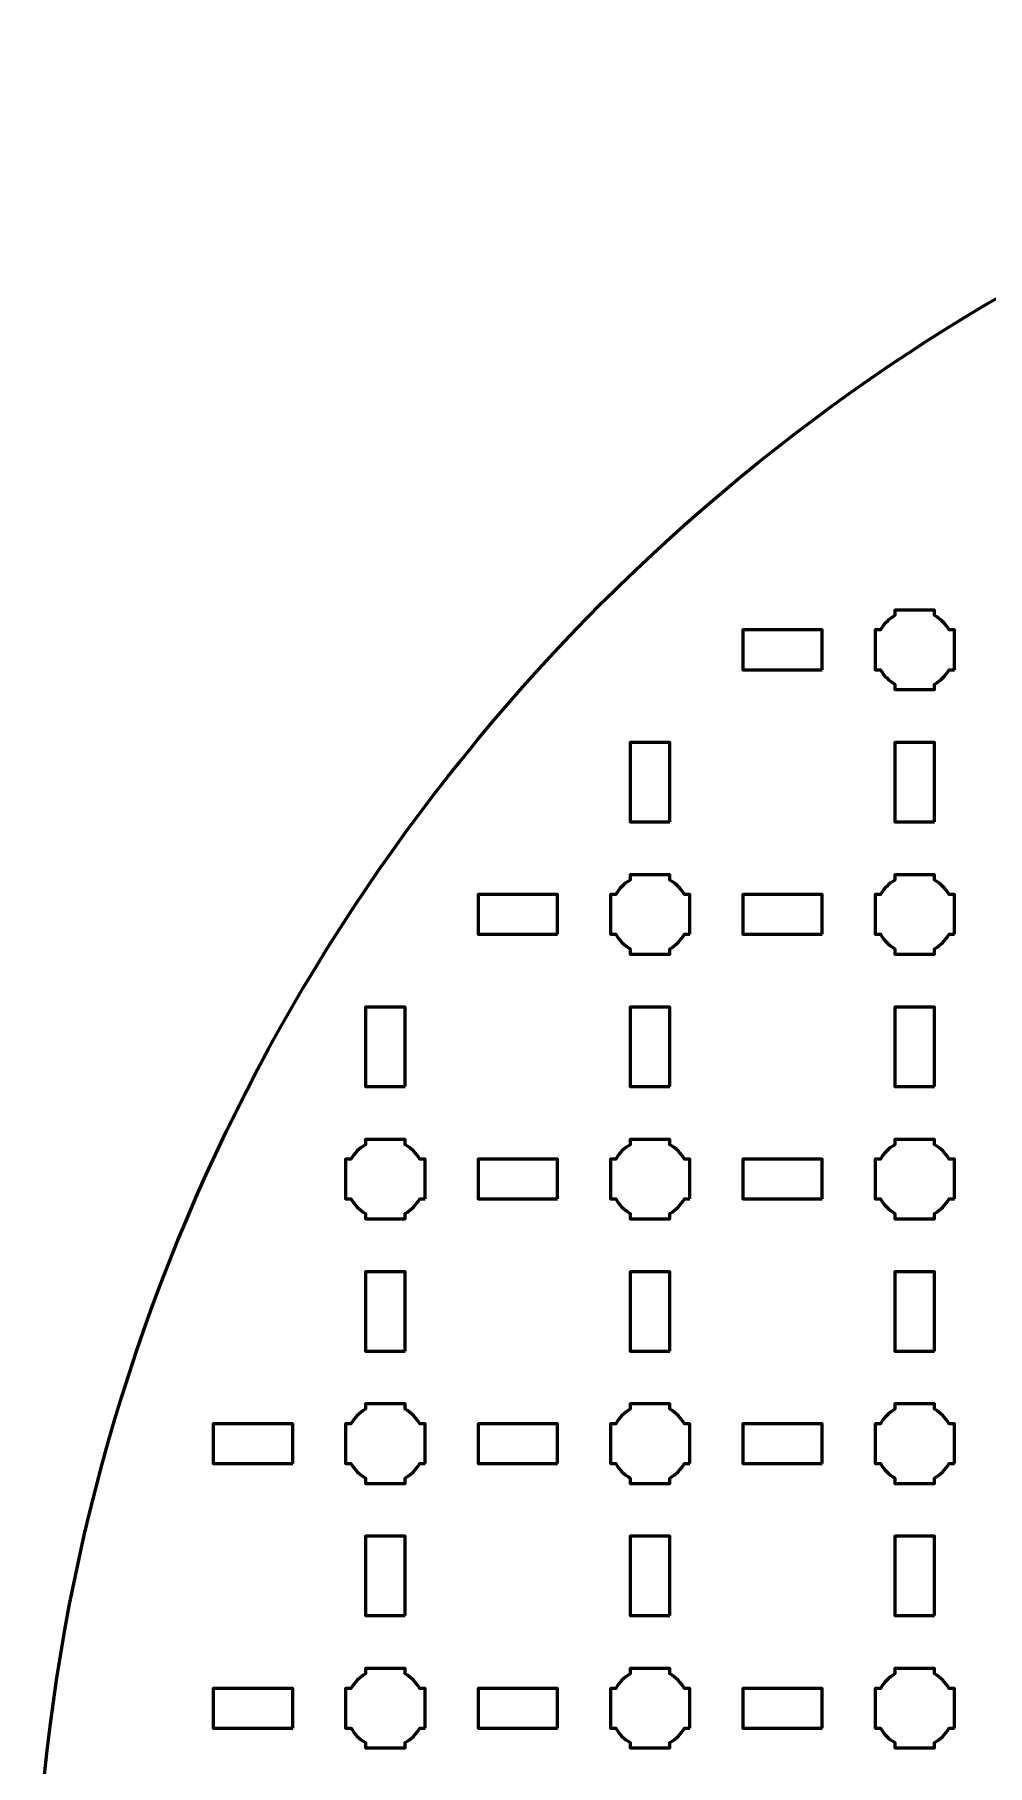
# Model space of a CAD drawing. Header units: centimetres. Extents: x -25.1 to 4.2, y -29.5 to -0.2.
# Drawn here: x -25.15 to -17.95, y -13.28 to -0.2 of the extents above; entities that cross this region are included whole.
import ezdxf

# ---------------------------------------------------------------- set-up
doc = ezdxf.new("R2010")
doc.units = ezdxf.units.CM
doc.header["$MEASUREMENT"] = 0
doc.layers.add('Layer 1', color=7, linetype='Continuous')

msp = doc.modelspace()

# ---------------------------------------------------------------- linework, layer by layer
at = {"layer": 'Layer 1', "color": 250, "lineweight": 53}
msp.add_ellipse((-10.5, -14.85), major_axis=(0, 14.65), ratio=1, dxfattribs=at)
at = {"layer": 'Layer 1', "lineweight": 53}
for points, knots in [([(-18.20002, -5), (-18.20002, -5), (-18.24017, -5), (-18.24017, -5), (-18.24017, -5), (-18.26652, -5.04553), (-18.30449, -5.0835), (-18.35002, -5.10985), (-18.35002, -5.10985), (-18.35002, -5.10985), (-18.35002, -5.15), (-18.35002, -5.15), (-18.35002, -5.15), (-18.35002, -5.15), (-18.50002, -5.15), (-18.50002, -5.15), (-18.50002, -5.15), (-18.50002, -5.15), (-18.65002, -5.15), (-18.65002, -5.15), (-18.65002, -5.15), (-18.65002, -5.15), (-18.65002, -5.10985), (-18.65002, -5.10985), (-18.65002, -5.10985), (-18.69555, -5.0835), (-18.73352, -5.04553), (-18.75987, -5), (-18.75987, -5), (-18.75987, -5), (-18.80002, -5), (-18.80002, -5), (-18.80002, -5), (-18.80002, -5), (-18.80002, -4.85), (-18.80002, -4.85), (-18.80002, -4.85), (-18.80002, -4.85), (-18.80002, -4.7), (-18.80002, -4.7), (-18.80002, -4.7), (-18.80002, -4.7), (-18.75987, -4.7), (-18.75987, -4.7), (-18.75987, -4.7), (-18.73352, -4.65447), (-18.69555, -4.6165), (-18.65002, -4.59015), (-18.65002, -4.59015), (-18.65002, -4.59015), (-18.65002, -4.55), (-18.65002, -4.55), (-18.65002, -4.55), (-18.65002, -4.55), (-18.50002, -4.55), (-18.50002, -4.55), (-18.50002, -4.55), (-18.50002, -4.55), (-18.35002, -4.55), (-18.35002, -4.55), (-18.35002, -4.55), (-18.35002, -4.55), (-18.35002, -4.59015), (-18.35002, -4.59015), (-18.35002, -4.59015), (-18.30449, -4.6165), (-18.26652, -4.65447), (-18.24017, -4.7), (-18.24017, -4.7), (-18.24017, -4.7), (-18.20002, -4.7), (-18.20002, -4.7), (-18.20002, -4.7), (-18.20002, -4.7), (-18.20002, -4.85), (-18.20002, -4.85), (-18.20002, -4.85), (-18.20002, -4.85), (-18.20002, -5), (-18.20002, -5)], [0, 0, 0, 0, 0.05, 0.05, 0.05, 0.05, 0.1, 0.1, 0.1, 0.1, 0.15, 0.15, 0.15, 0.15, 0.2, 0.2, 0.2, 0.2, 0.25, 0.25, 0.25, 0.25, 0.3, 0.3, 0.3, 0.3, 0.35, 0.35, 0.35, 0.35, 0.4, 0.4, 0.4, 0.4, 0.45, 0.45, 0.45, 0.45, 0.5, 0.5, 0.5, 0.5, 0.55, 0.55, 0.55, 0.55, 0.6, 0.6, 0.6, 0.6, 0.65, 0.65, 0.65, 0.65, 0.7, 0.7, 0.7, 0.7, 0.75, 0.75, 0.75, 0.75, 0.8, 0.8, 0.8, 0.8, 0.85, 0.85, 0.85, 0.85, 0.9, 0.9, 0.9, 0.9, 0.95, 0.95, 0.95, 0.95, 1, 1, 1, 1]), ([(-19.20002, -5), (-19.20002, -5), (-19.80002, -5), (-19.80002, -5), (-19.80002, -5), (-19.80002, -5), (-19.80002, -4.7), (-19.80002, -4.7), (-19.80002, -4.7), (-19.80002, -4.7), (-19.20002, -4.7), (-19.20002, -4.7), (-19.20002, -4.7), (-19.20002, -4.7), (-19.20002, -5), (-19.20002, -5)], [0, 0, 0, 0, 0.25, 0.25, 0.25, 0.25, 0.5, 0.5, 0.5, 0.5, 0.75, 0.75, 0.75, 0.75, 1, 1, 1, 1]), ([(-20.35002, -6.15), (-20.35002, -6.15), (-20.65002, -6.15), (-20.65002, -6.15), (-20.65002, -6.15), (-20.65002, -6.15), (-20.65002, -5.55), (-20.65002, -5.55), (-20.65002, -5.55), (-20.65002, -5.55), (-20.35002, -5.55), (-20.35002, -5.55), (-20.35002, -5.55), (-20.35002, -5.55), (-20.35002, -6.15), (-20.35002, -6.15)], [0, 0, 0, 0, 0.25, 0.25, 0.25, 0.25, 0.5, 0.5, 0.5, 0.5, 0.75, 0.75, 0.75, 0.75, 1, 1, 1, 1]), ([(-18.35002, -6.15), (-18.35002, -6.15), (-18.65002, -6.15), (-18.65002, -6.15), (-18.65002, -6.15), (-18.65002, -6.15), (-18.65002, -5.55), (-18.65002, -5.55), (-18.65002, -5.55), (-18.65002, -5.55), (-18.35002, -5.55), (-18.35002, -5.55), (-18.35002, -5.55), (-18.35002, -5.55), (-18.35002, -6.15), (-18.35002, -6.15)], [0, 0, 0, 0, 0.25, 0.25, 0.25, 0.25, 0.5, 0.5, 0.5, 0.5, 0.75, 0.75, 0.75, 0.75, 1, 1, 1, 1]), ([(-20.20002, -7), (-20.20002, -7), (-20.24017, -7), (-20.24017, -7), (-20.24017, -7), (-20.26652, -7.04553), (-20.30449, -7.0835), (-20.35002, -7.10985), (-20.35002, -7.10985), (-20.35002, -7.10985), (-20.35002, -7.15), (-20.35002, -7.15), (-20.35002, -7.15), (-20.35002, -7.15), (-20.50002, -7.15), (-20.50002, -7.15), (-20.50002, -7.15), (-20.50002, -7.15), (-20.65002, -7.15), (-20.65002, -7.15), (-20.65002, -7.15), (-20.65002, -7.15), (-20.65002, -7.10985), (-20.65002, -7.10985), (-20.65002, -7.10985), (-20.69555, -7.0835), (-20.73352, -7.04553), (-20.75987, -7), (-20.75987, -7), (-20.75987, -7), (-20.80002, -7), (-20.80002, -7), (-20.80002, -7), (-20.80002, -7), (-20.80002, -6.85), (-20.80002, -6.85), (-20.80002, -6.85), (-20.80002, -6.85), (-20.80002, -6.7), (-20.80002, -6.7), (-20.80002, -6.7), (-20.80002, -6.7), (-20.75987, -6.7), (-20.75987, -6.7), (-20.75987, -6.7), (-20.73352, -6.65447), (-20.69555, -6.6165), (-20.65002, -6.59015), (-20.65002, -6.59015), (-20.65002, -6.59015), (-20.65002, -6.55), (-20.65002, -6.55), (-20.65002, -6.55), (-20.65002, -6.55), (-20.50002, -6.55), (-20.50002, -6.55), (-20.50002, -6.55), (-20.50002, -6.55), (-20.35002, -6.55), (-20.35002, -6.55), (-20.35002, -6.55), (-20.35002, -6.55), (-20.35002, -6.59015), (-20.35002, -6.59015), (-20.35002, -6.59015), (-20.30449, -6.6165), (-20.26652, -6.65447), (-20.24017, -6.7), (-20.24017, -6.7), (-20.24017, -6.7), (-20.20002, -6.7), (-20.20002, -6.7), (-20.20002, -6.7), (-20.20002, -6.7), (-20.20002, -6.85), (-20.20002, -6.85), (-20.20002, -6.85), (-20.20002, -6.85), (-20.20002, -7), (-20.20002, -7)], [0, 0, 0, 0, 0.05, 0.05, 0.05, 0.05, 0.1, 0.1, 0.1, 0.1, 0.15, 0.15, 0.15, 0.15, 0.2, 0.2, 0.2, 0.2, 0.25, 0.25, 0.25, 0.25, 0.3, 0.3, 0.3, 0.3, 0.35, 0.35, 0.35, 0.35, 0.4, 0.4, 0.4, 0.4, 0.45, 0.45, 0.45, 0.45, 0.5, 0.5, 0.5, 0.5, 0.55, 0.55, 0.55, 0.55, 0.6, 0.6, 0.6, 0.6, 0.65, 0.65, 0.65, 0.65, 0.7, 0.7, 0.7, 0.7, 0.75, 0.75, 0.75, 0.75, 0.8, 0.8, 0.8, 0.8, 0.85, 0.85, 0.85, 0.85, 0.9, 0.9, 0.9, 0.9, 0.95, 0.95, 0.95, 0.95, 1, 1, 1, 1]), ([(-18.20002, -7), (-18.20002, -7), (-18.24017, -7), (-18.24017, -7), (-18.24017, -7), (-18.26652, -7.04553), (-18.30449, -7.0835), (-18.35002, -7.10985), (-18.35002, -7.10985), (-18.35002, -7.10985), (-18.35002, -7.15), (-18.35002, -7.15), (-18.35002, -7.15), (-18.35002, -7.15), (-18.50002, -7.15), (-18.50002, -7.15), (-18.50002, -7.15), (-18.50002, -7.15), (-18.65002, -7.15), (-18.65002, -7.15), (-18.65002, -7.15), (-18.65002, -7.15), (-18.65002, -7.10985), (-18.65002, -7.10985), (-18.65002, -7.10985), (-18.69555, -7.0835), (-18.73352, -7.04553), (-18.75987, -7), (-18.75987, -7), (-18.75987, -7), (-18.80002, -7), (-18.80002, -7), (-18.80002, -7), (-18.80002, -7), (-18.80002, -6.85), (-18.80002, -6.85), (-18.80002, -6.85), (-18.80002, -6.85), (-18.80002, -6.7), (-18.80002, -6.7), (-18.80002, -6.7), (-18.80002, -6.7), (-18.75987, -6.7), (-18.75987, -6.7), (-18.75987, -6.7), (-18.73352, -6.65447), (-18.69555, -6.6165), (-18.65002, -6.59015), (-18.65002, -6.59015), (-18.65002, -6.59015), (-18.65002, -6.55), (-18.65002, -6.55), (-18.65002, -6.55), (-18.65002, -6.55), (-18.50002, -6.55), (-18.50002, -6.55), (-18.50002, -6.55), (-18.50002, -6.55), (-18.35002, -6.55), (-18.35002, -6.55), (-18.35002, -6.55), (-18.35002, -6.55), (-18.35002, -6.59015), (-18.35002, -6.59015), (-18.35002, -6.59015), (-18.30449, -6.6165), (-18.26652, -6.65447), (-18.24017, -6.7), (-18.24017, -6.7), (-18.24017, -6.7), (-18.20002, -6.7), (-18.20002, -6.7), (-18.20002, -6.7), (-18.20002, -6.7), (-18.20002, -6.85), (-18.20002, -6.85), (-18.20002, -6.85), (-18.20002, -6.85), (-18.20002, -7), (-18.20002, -7)], [0, 0, 0, 0, 0.05, 0.05, 0.05, 0.05, 0.1, 0.1, 0.1, 0.1, 0.15, 0.15, 0.15, 0.15, 0.2, 0.2, 0.2, 0.2, 0.25, 0.25, 0.25, 0.25, 0.3, 0.3, 0.3, 0.3, 0.35, 0.35, 0.35, 0.35, 0.4, 0.4, 0.4, 0.4, 0.45, 0.45, 0.45, 0.45, 0.5, 0.5, 0.5, 0.5, 0.55, 0.55, 0.55, 0.55, 0.6, 0.6, 0.6, 0.6, 0.65, 0.65, 0.65, 0.65, 0.7, 0.7, 0.7, 0.7, 0.75, 0.75, 0.75, 0.75, 0.8, 0.8, 0.8, 0.8, 0.85, 0.85, 0.85, 0.85, 0.9, 0.9, 0.9, 0.9, 0.95, 0.95, 0.95, 0.95, 1, 1, 1, 1]), ([(-21.20002, -7), (-21.20002, -7), (-21.80002, -7), (-21.80002, -7), (-21.80002, -7), (-21.80002, -7), (-21.80002, -6.7), (-21.80002, -6.7), (-21.80002, -6.7), (-21.80002, -6.7), (-21.20002, -6.7), (-21.20002, -6.7), (-21.20002, -6.7), (-21.20002, -6.7), (-21.20002, -7), (-21.20002, -7)], [0, 0, 0, 0, 0.25, 0.25, 0.25, 0.25, 0.5, 0.5, 0.5, 0.5, 0.75, 0.75, 0.75, 0.75, 1, 1, 1, 1]), ([(-19.20002, -7), (-19.20002, -7), (-19.80002, -7), (-19.80002, -7), (-19.80002, -7), (-19.80002, -7), (-19.80002, -6.7), (-19.80002, -6.7), (-19.80002, -6.7), (-19.80002, -6.7), (-19.20002, -6.7), (-19.20002, -6.7), (-19.20002, -6.7), (-19.20002, -6.7), (-19.20002, -7), (-19.20002, -7)], [0, 0, 0, 0, 0.25, 0.25, 0.25, 0.25, 0.5, 0.5, 0.5, 0.5, 0.75, 0.75, 0.75, 0.75, 1, 1, 1, 1]), ([(-22.35002, -8.15), (-22.35002, -8.15), (-22.65002, -8.15), (-22.65002, -8.15), (-22.65002, -8.15), (-22.65002, -8.15), (-22.65002, -7.55), (-22.65002, -7.55), (-22.65002, -7.55), (-22.65002, -7.55), (-22.35002, -7.55), (-22.35002, -7.55), (-22.35002, -7.55), (-22.35002, -7.55), (-22.35002, -8.15), (-22.35002, -8.15)], [0, 0, 0, 0, 0.25, 0.25, 0.25, 0.25, 0.5, 0.5, 0.5, 0.5, 0.75, 0.75, 0.75, 0.75, 1, 1, 1, 1]), ([(-20.35002, -8.15), (-20.35002, -8.15), (-20.65002, -8.15), (-20.65002, -8.15), (-20.65002, -8.15), (-20.65002, -8.15), (-20.65002, -7.55), (-20.65002, -7.55), (-20.65002, -7.55), (-20.65002, -7.55), (-20.35002, -7.55), (-20.35002, -7.55), (-20.35002, -7.55), (-20.35002, -7.55), (-20.35002, -8.15), (-20.35002, -8.15)], [0, 0, 0, 0, 0.25, 0.25, 0.25, 0.25, 0.5, 0.5, 0.5, 0.5, 0.75, 0.75, 0.75, 0.75, 1, 1, 1, 1]), ([(-18.35002, -8.15), (-18.35002, -8.15), (-18.65002, -8.15), (-18.65002, -8.15), (-18.65002, -8.15), (-18.65002, -8.15), (-18.65002, -7.55), (-18.65002, -7.55), (-18.65002, -7.55), (-18.65002, -7.55), (-18.35002, -7.55), (-18.35002, -7.55), (-18.35002, -7.55), (-18.35002, -7.55), (-18.35002, -8.15), (-18.35002, -8.15)], [0, 0, 0, 0, 0.25, 0.25, 0.25, 0.25, 0.5, 0.5, 0.5, 0.5, 0.75, 0.75, 0.75, 0.75, 1, 1, 1, 1]), ([(-22.20002, -9), (-22.20002, -9), (-22.24017, -9), (-22.24017, -9), (-22.24017, -9), (-22.26652, -9.04553), (-22.30449, -9.0835), (-22.35002, -9.10985), (-22.35002, -9.10985), (-22.35002, -9.10985), (-22.35002, -9.15), (-22.35002, -9.15), (-22.35002, -9.15), (-22.35002, -9.15), (-22.50002, -9.15), (-22.50002, -9.15), (-22.50002, -9.15), (-22.50002, -9.15), (-22.65002, -9.15), (-22.65002, -9.15), (-22.65002, -9.15), (-22.65002, -9.15), (-22.65002, -9.10985), (-22.65002, -9.10985), (-22.65002, -9.10985), (-22.69555, -9.0835), (-22.73352, -9.04553), (-22.75987, -9), (-22.75987, -9), (-22.75987, -9), (-22.80002, -9), (-22.80002, -9), (-22.80002, -9), (-22.80002, -9), (-22.80002, -8.85), (-22.80002, -8.85), (-22.80002, -8.85), (-22.80002, -8.85), (-22.80002, -8.7), (-22.80002, -8.7), (-22.80002, -8.7), (-22.80002, -8.7), (-22.75987, -8.7), (-22.75987, -8.7), (-22.75987, -8.7), (-22.73352, -8.65447), (-22.69555, -8.6165), (-22.65002, -8.59015), (-22.65002, -8.59015), (-22.65002, -8.59015), (-22.65002, -8.55), (-22.65002, -8.55), (-22.65002, -8.55), (-22.65002, -8.55), (-22.50002, -8.55), (-22.50002, -8.55), (-22.50002, -8.55), (-22.50002, -8.55), (-22.35002, -8.55), (-22.35002, -8.55), (-22.35002, -8.55), (-22.35002, -8.55), (-22.35002, -8.59015), (-22.35002, -8.59015), (-22.35002, -8.59015), (-22.30449, -8.6165), (-22.26652, -8.65447), (-22.24017, -8.7), (-22.24017, -8.7), (-22.24017, -8.7), (-22.20002, -8.7), (-22.20002, -8.7), (-22.20002, -8.7), (-22.20002, -8.7), (-22.20002, -8.85), (-22.20002, -8.85), (-22.20002, -8.85), (-22.20002, -8.85), (-22.20002, -9), (-22.20002, -9)], [0, 0, 0, 0, 0.05, 0.05, 0.05, 0.05, 0.1, 0.1, 0.1, 0.1, 0.15, 0.15, 0.15, 0.15, 0.2, 0.2, 0.2, 0.2, 0.25, 0.25, 0.25, 0.25, 0.3, 0.3, 0.3, 0.3, 0.35, 0.35, 0.35, 0.35, 0.4, 0.4, 0.4, 0.4, 0.45, 0.45, 0.45, 0.45, 0.5, 0.5, 0.5, 0.5, 0.55, 0.55, 0.55, 0.55, 0.6, 0.6, 0.6, 0.6, 0.65, 0.65, 0.65, 0.65, 0.7, 0.7, 0.7, 0.7, 0.75, 0.75, 0.75, 0.75, 0.8, 0.8, 0.8, 0.8, 0.85, 0.85, 0.85, 0.85, 0.9, 0.9, 0.9, 0.9, 0.95, 0.95, 0.95, 0.95, 1, 1, 1, 1]), ([(-20.20002, -9), (-20.20002, -9), (-20.24017, -9), (-20.24017, -9), (-20.24017, -9), (-20.26652, -9.04553), (-20.30449, -9.0835), (-20.35002, -9.10985), (-20.35002, -9.10985), (-20.35002, -9.10985), (-20.35002, -9.15), (-20.35002, -9.15), (-20.35002, -9.15), (-20.35002, -9.15), (-20.50002, -9.15), (-20.50002, -9.15), (-20.50002, -9.15), (-20.50002, -9.15), (-20.65002, -9.15), (-20.65002, -9.15), (-20.65002, -9.15), (-20.65002, -9.15), (-20.65002, -9.10985), (-20.65002, -9.10985), (-20.65002, -9.10985), (-20.69555, -9.0835), (-20.73352, -9.04553), (-20.75987, -9), (-20.75987, -9), (-20.75987, -9), (-20.80002, -9), (-20.80002, -9), (-20.80002, -9), (-20.80002, -9), (-20.80002, -8.85), (-20.80002, -8.85), (-20.80002, -8.85), (-20.80002, -8.85), (-20.80002, -8.7), (-20.80002, -8.7), (-20.80002, -8.7), (-20.80002, -8.7), (-20.75987, -8.7), (-20.75987, -8.7), (-20.75987, -8.7), (-20.73352, -8.65447), (-20.69555, -8.6165), (-20.65002, -8.59015), (-20.65002, -8.59015), (-20.65002, -8.59015), (-20.65002, -8.55), (-20.65002, -8.55), (-20.65002, -8.55), (-20.65002, -8.55), (-20.50002, -8.55), (-20.50002, -8.55), (-20.50002, -8.55), (-20.50002, -8.55), (-20.35002, -8.55), (-20.35002, -8.55), (-20.35002, -8.55), (-20.35002, -8.55), (-20.35002, -8.59015), (-20.35002, -8.59015), (-20.35002, -8.59015), (-20.30449, -8.6165), (-20.26652, -8.65447), (-20.24017, -8.7), (-20.24017, -8.7), (-20.24017, -8.7), (-20.20002, -8.7), (-20.20002, -8.7), (-20.20002, -8.7), (-20.20002, -8.7), (-20.20002, -8.85), (-20.20002, -8.85), (-20.20002, -8.85), (-20.20002, -8.85), (-20.20002, -9), (-20.20002, -9)], [0, 0, 0, 0, 0.05, 0.05, 0.05, 0.05, 0.1, 0.1, 0.1, 0.1, 0.15, 0.15, 0.15, 0.15, 0.2, 0.2, 0.2, 0.2, 0.25, 0.25, 0.25, 0.25, 0.3, 0.3, 0.3, 0.3, 0.35, 0.35, 0.35, 0.35, 0.4, 0.4, 0.4, 0.4, 0.45, 0.45, 0.45, 0.45, 0.5, 0.5, 0.5, 0.5, 0.55, 0.55, 0.55, 0.55, 0.6, 0.6, 0.6, 0.6, 0.65, 0.65, 0.65, 0.65, 0.7, 0.7, 0.7, 0.7, 0.75, 0.75, 0.75, 0.75, 0.8, 0.8, 0.8, 0.8, 0.85, 0.85, 0.85, 0.85, 0.9, 0.9, 0.9, 0.9, 0.95, 0.95, 0.95, 0.95, 1, 1, 1, 1]), ([(-18.20002, -9), (-18.20002, -9), (-18.24017, -9), (-18.24017, -9), (-18.24017, -9), (-18.26652, -9.04553), (-18.30449, -9.0835), (-18.35002, -9.10985), (-18.35002, -9.10985), (-18.35002, -9.10985), (-18.35002, -9.15), (-18.35002, -9.15), (-18.35002, -9.15), (-18.35002, -9.15), (-18.50002, -9.15), (-18.50002, -9.15), (-18.50002, -9.15), (-18.50002, -9.15), (-18.65002, -9.15), (-18.65002, -9.15), (-18.65002, -9.15), (-18.65002, -9.15), (-18.65002, -9.10985), (-18.65002, -9.10985), (-18.65002, -9.10985), (-18.69555, -9.0835), (-18.73352, -9.04553), (-18.75987, -9), (-18.75987, -9), (-18.75987, -9), (-18.80002, -9), (-18.80002, -9), (-18.80002, -9), (-18.80002, -9), (-18.80002, -8.85), (-18.80002, -8.85), (-18.80002, -8.85), (-18.80002, -8.85), (-18.80002, -8.7), (-18.80002, -8.7), (-18.80002, -8.7), (-18.80002, -8.7), (-18.75987, -8.7), (-18.75987, -8.7), (-18.75987, -8.7), (-18.73352, -8.65447), (-18.69555, -8.6165), (-18.65002, -8.59015), (-18.65002, -8.59015), (-18.65002, -8.59015), (-18.65002, -8.55), (-18.65002, -8.55), (-18.65002, -8.55), (-18.65002, -8.55), (-18.50002, -8.55), (-18.50002, -8.55), (-18.50002, -8.55), (-18.50002, -8.55), (-18.35002, -8.55), (-18.35002, -8.55), (-18.35002, -8.55), (-18.35002, -8.55), (-18.35002, -8.59015), (-18.35002, -8.59015), (-18.35002, -8.59015), (-18.30449, -8.6165), (-18.26652, -8.65447), (-18.24017, -8.7), (-18.24017, -8.7), (-18.24017, -8.7), (-18.20002, -8.7), (-18.20002, -8.7), (-18.20002, -8.7), (-18.20002, -8.7), (-18.20002, -8.85), (-18.20002, -8.85), (-18.20002, -8.85), (-18.20002, -8.85), (-18.20002, -9), (-18.20002, -9)], [0, 0, 0, 0, 0.05, 0.05, 0.05, 0.05, 0.1, 0.1, 0.1, 0.1, 0.15, 0.15, 0.15, 0.15, 0.2, 0.2, 0.2, 0.2, 0.25, 0.25, 0.25, 0.25, 0.3, 0.3, 0.3, 0.3, 0.35, 0.35, 0.35, 0.35, 0.4, 0.4, 0.4, 0.4, 0.45, 0.45, 0.45, 0.45, 0.5, 0.5, 0.5, 0.5, 0.55, 0.55, 0.55, 0.55, 0.6, 0.6, 0.6, 0.6, 0.65, 0.65, 0.65, 0.65, 0.7, 0.7, 0.7, 0.7, 0.75, 0.75, 0.75, 0.75, 0.8, 0.8, 0.8, 0.8, 0.85, 0.85, 0.85, 0.85, 0.9, 0.9, 0.9, 0.9, 0.95, 0.95, 0.95, 0.95, 1, 1, 1, 1]), ([(-21.20002, -9), (-21.20002, -9), (-21.80002, -9), (-21.80002, -9), (-21.80002, -9), (-21.80002, -9), (-21.80002, -8.7), (-21.80002, -8.7), (-21.80002, -8.7), (-21.80002, -8.7), (-21.20002, -8.7), (-21.20002, -8.7), (-21.20002, -8.7), (-21.20002, -8.7), (-21.20002, -9), (-21.20002, -9)], [0, 0, 0, 0, 0.25, 0.25, 0.25, 0.25, 0.5, 0.5, 0.5, 0.5, 0.75, 0.75, 0.75, 0.75, 1, 1, 1, 1]), ([(-19.20002, -9), (-19.20002, -9), (-19.80002, -9), (-19.80002, -9), (-19.80002, -9), (-19.80002, -9), (-19.80002, -8.7), (-19.80002, -8.7), (-19.80002, -8.7), (-19.80002, -8.7), (-19.20002, -8.7), (-19.20002, -8.7), (-19.20002, -8.7), (-19.20002, -8.7), (-19.20002, -9), (-19.20002, -9)], [0, 0, 0, 0, 0.25, 0.25, 0.25, 0.25, 0.5, 0.5, 0.5, 0.5, 0.75, 0.75, 0.75, 0.75, 1, 1, 1, 1]), ([(-22.35002, -10.15), (-22.35002, -10.15), (-22.65002, -10.15), (-22.65002, -10.15), (-22.65002, -10.15), (-22.65002, -10.15), (-22.65002, -9.55), (-22.65002, -9.55), (-22.65002, -9.55), (-22.65002, -9.55), (-22.35002, -9.55), (-22.35002, -9.55), (-22.35002, -9.55), (-22.35002, -9.55), (-22.35002, -10.15), (-22.35002, -10.15)], [0, 0, 0, 0, 0.25, 0.25, 0.25, 0.25, 0.5, 0.5, 0.5, 0.5, 0.75, 0.75, 0.75, 0.75, 1, 1, 1, 1]), ([(-20.35002, -10.15), (-20.35002, -10.15), (-20.65002, -10.15), (-20.65002, -10.15), (-20.65002, -10.15), (-20.65002, -10.15), (-20.65002, -9.55), (-20.65002, -9.55), (-20.65002, -9.55), (-20.65002, -9.55), (-20.35002, -9.55), (-20.35002, -9.55), (-20.35002, -9.55), (-20.35002, -9.55), (-20.35002, -10.15), (-20.35002, -10.15)], [0, 0, 0, 0, 0.25, 0.25, 0.25, 0.25, 0.5, 0.5, 0.5, 0.5, 0.75, 0.75, 0.75, 0.75, 1, 1, 1, 1]), ([(-18.35002, -10.15), (-18.35002, -10.15), (-18.65002, -10.15), (-18.65002, -10.15), (-18.65002, -10.15), (-18.65002, -10.15), (-18.65002, -9.55), (-18.65002, -9.55), (-18.65002, -9.55), (-18.65002, -9.55), (-18.35002, -9.55), (-18.35002, -9.55), (-18.35002, -9.55), (-18.35002, -9.55), (-18.35002, -10.15), (-18.35002, -10.15)], [0, 0, 0, 0, 0.25, 0.25, 0.25, 0.25, 0.5, 0.5, 0.5, 0.5, 0.75, 0.75, 0.75, 0.75, 1, 1, 1, 1]), ([(-22.20002, -11), (-22.20002, -11), (-22.24017, -11), (-22.24017, -11), (-22.24017, -11), (-22.26652, -11.04553), (-22.30449, -11.0835), (-22.35002, -11.10985), (-22.35002, -11.10985), (-22.35002, -11.10985), (-22.35002, -11.15), (-22.35002, -11.15), (-22.35002, -11.15), (-22.35002, -11.15), (-22.50002, -11.15), (-22.50002, -11.15), (-22.50002, -11.15), (-22.50002, -11.15), (-22.65002, -11.15), (-22.65002, -11.15), (-22.65002, -11.15), (-22.65002, -11.15), (-22.65002, -11.10985), (-22.65002, -11.10985), (-22.65002, -11.10985), (-22.69555, -11.0835), (-22.73352, -11.04553), (-22.75987, -11), (-22.75987, -11), (-22.75987, -11), (-22.80002, -11), (-22.80002, -11), (-22.80002, -11), (-22.80002, -11), (-22.80002, -10.85), (-22.80002, -10.85), (-22.80002, -10.85), (-22.80002, -10.85), (-22.80002, -10.7), (-22.80002, -10.7), (-22.80002, -10.7), (-22.80002, -10.7), (-22.75987, -10.7), (-22.75987, -10.7), (-22.75987, -10.7), (-22.73352, -10.65447), (-22.69555, -10.6165), (-22.65002, -10.59015), (-22.65002, -10.59015), (-22.65002, -10.59015), (-22.65002, -10.55), (-22.65002, -10.55), (-22.65002, -10.55), (-22.65002, -10.55), (-22.50002, -10.55), (-22.50002, -10.55), (-22.50002, -10.55), (-22.50002, -10.55), (-22.35002, -10.55), (-22.35002, -10.55), (-22.35002, -10.55), (-22.35002, -10.55), (-22.35002, -10.59015), (-22.35002, -10.59015), (-22.35002, -10.59015), (-22.30449, -10.6165), (-22.26652, -10.65447), (-22.24017, -10.7), (-22.24017, -10.7), (-22.24017, -10.7), (-22.20002, -10.7), (-22.20002, -10.7), (-22.20002, -10.7), (-22.20002, -10.7), (-22.20002, -10.85), (-22.20002, -10.85), (-22.20002, -10.85), (-22.20002, -10.85), (-22.20002, -11), (-22.20002, -11)], [0, 0, 0, 0, 0.05, 0.05, 0.05, 0.05, 0.1, 0.1, 0.1, 0.1, 0.15, 0.15, 0.15, 0.15, 0.2, 0.2, 0.2, 0.2, 0.25, 0.25, 0.25, 0.25, 0.3, 0.3, 0.3, 0.3, 0.35, 0.35, 0.35, 0.35, 0.4, 0.4, 0.4, 0.4, 0.45, 0.45, 0.45, 0.45, 0.5, 0.5, 0.5, 0.5, 0.55, 0.55, 0.55, 0.55, 0.6, 0.6, 0.6, 0.6, 0.65, 0.65, 0.65, 0.65, 0.7, 0.7, 0.7, 0.7, 0.75, 0.75, 0.75, 0.75, 0.8, 0.8, 0.8, 0.8, 0.85, 0.85, 0.85, 0.85, 0.9, 0.9, 0.9, 0.9, 0.95, 0.95, 0.95, 0.95, 1, 1, 1, 1]), ([(-20.20002, -11), (-20.20002, -11), (-20.24017, -11), (-20.24017, -11), (-20.24017, -11), (-20.26652, -11.04553), (-20.30449, -11.0835), (-20.35002, -11.10985), (-20.35002, -11.10985), (-20.35002, -11.10985), (-20.35002, -11.15), (-20.35002, -11.15), (-20.35002, -11.15), (-20.35002, -11.15), (-20.50002, -11.15), (-20.50002, -11.15), (-20.50002, -11.15), (-20.50002, -11.15), (-20.65002, -11.15), (-20.65002, -11.15), (-20.65002, -11.15), (-20.65002, -11.15), (-20.65002, -11.10985), (-20.65002, -11.10985), (-20.65002, -11.10985), (-20.69555, -11.0835), (-20.73352, -11.04553), (-20.75987, -11), (-20.75987, -11), (-20.75987, -11), (-20.80002, -11), (-20.80002, -11), (-20.80002, -11), (-20.80002, -11), (-20.80002, -10.85), (-20.80002, -10.85), (-20.80002, -10.85), (-20.80002, -10.85), (-20.80002, -10.7), (-20.80002, -10.7), (-20.80002, -10.7), (-20.80002, -10.7), (-20.75987, -10.7), (-20.75987, -10.7), (-20.75987, -10.7), (-20.73352, -10.65447), (-20.69555, -10.6165), (-20.65002, -10.59015), (-20.65002, -10.59015), (-20.65002, -10.59015), (-20.65002, -10.55), (-20.65002, -10.55), (-20.65002, -10.55), (-20.65002, -10.55), (-20.50002, -10.55), (-20.50002, -10.55), (-20.50002, -10.55), (-20.50002, -10.55), (-20.35002, -10.55), (-20.35002, -10.55), (-20.35002, -10.55), (-20.35002, -10.55), (-20.35002, -10.59015), (-20.35002, -10.59015), (-20.35002, -10.59015), (-20.30449, -10.6165), (-20.26652, -10.65447), (-20.24017, -10.7), (-20.24017, -10.7), (-20.24017, -10.7), (-20.20002, -10.7), (-20.20002, -10.7), (-20.20002, -10.7), (-20.20002, -10.7), (-20.20002, -10.85), (-20.20002, -10.85), (-20.20002, -10.85), (-20.20002, -10.85), (-20.20002, -11), (-20.20002, -11)], [0, 0, 0, 0, 0.05, 0.05, 0.05, 0.05, 0.1, 0.1, 0.1, 0.1, 0.15, 0.15, 0.15, 0.15, 0.2, 0.2, 0.2, 0.2, 0.25, 0.25, 0.25, 0.25, 0.3, 0.3, 0.3, 0.3, 0.35, 0.35, 0.35, 0.35, 0.4, 0.4, 0.4, 0.4, 0.45, 0.45, 0.45, 0.45, 0.5, 0.5, 0.5, 0.5, 0.55, 0.55, 0.55, 0.55, 0.6, 0.6, 0.6, 0.6, 0.65, 0.65, 0.65, 0.65, 0.7, 0.7, 0.7, 0.7, 0.75, 0.75, 0.75, 0.75, 0.8, 0.8, 0.8, 0.8, 0.85, 0.85, 0.85, 0.85, 0.9, 0.9, 0.9, 0.9, 0.95, 0.95, 0.95, 0.95, 1, 1, 1, 1]), ([(-18.20002, -11), (-18.20002, -11), (-18.24017, -11), (-18.24017, -11), (-18.24017, -11), (-18.26652, -11.04553), (-18.30449, -11.0835), (-18.35002, -11.10985), (-18.35002, -11.10985), (-18.35002, -11.10985), (-18.35002, -11.15), (-18.35002, -11.15), (-18.35002, -11.15), (-18.35002, -11.15), (-18.50002, -11.15), (-18.50002, -11.15), (-18.50002, -11.15), (-18.50002, -11.15), (-18.65002, -11.15), (-18.65002, -11.15), (-18.65002, -11.15), (-18.65002, -11.15), (-18.65002, -11.10985), (-18.65002, -11.10985), (-18.65002, -11.10985), (-18.69555, -11.0835), (-18.73352, -11.04553), (-18.75987, -11), (-18.75987, -11), (-18.75987, -11), (-18.80002, -11), (-18.80002, -11), (-18.80002, -11), (-18.80002, -11), (-18.80002, -10.85), (-18.80002, -10.85), (-18.80002, -10.85), (-18.80002, -10.85), (-18.80002, -10.7), (-18.80002, -10.7), (-18.80002, -10.7), (-18.80002, -10.7), (-18.75987, -10.7), (-18.75987, -10.7), (-18.75987, -10.7), (-18.73352, -10.65447), (-18.69555, -10.6165), (-18.65002, -10.59015), (-18.65002, -10.59015), (-18.65002, -10.59015), (-18.65002, -10.55), (-18.65002, -10.55), (-18.65002, -10.55), (-18.65002, -10.55), (-18.50002, -10.55), (-18.50002, -10.55), (-18.50002, -10.55), (-18.50002, -10.55), (-18.35002, -10.55), (-18.35002, -10.55), (-18.35002, -10.55), (-18.35002, -10.55), (-18.35002, -10.59015), (-18.35002, -10.59015), (-18.35002, -10.59015), (-18.30449, -10.6165), (-18.26652, -10.65447), (-18.24017, -10.7), (-18.24017, -10.7), (-18.24017, -10.7), (-18.20002, -10.7), (-18.20002, -10.7), (-18.20002, -10.7), (-18.20002, -10.7), (-18.20002, -10.85), (-18.20002, -10.85), (-18.20002, -10.85), (-18.20002, -10.85), (-18.20002, -11), (-18.20002, -11)], [0, 0, 0, 0, 0.05, 0.05, 0.05, 0.05, 0.1, 0.1, 0.1, 0.1, 0.15, 0.15, 0.15, 0.15, 0.2, 0.2, 0.2, 0.2, 0.25, 0.25, 0.25, 0.25, 0.3, 0.3, 0.3, 0.3, 0.35, 0.35, 0.35, 0.35, 0.4, 0.4, 0.4, 0.4, 0.45, 0.45, 0.45, 0.45, 0.5, 0.5, 0.5, 0.5, 0.55, 0.55, 0.55, 0.55, 0.6, 0.6, 0.6, 0.6, 0.65, 0.65, 0.65, 0.65, 0.7, 0.7, 0.7, 0.7, 0.75, 0.75, 0.75, 0.75, 0.8, 0.8, 0.8, 0.8, 0.85, 0.85, 0.85, 0.85, 0.9, 0.9, 0.9, 0.9, 0.95, 0.95, 0.95, 0.95, 1, 1, 1, 1]), ([(-23.20002, -11), (-23.20002, -11), (-23.80002, -11), (-23.80002, -11), (-23.80002, -11), (-23.80002, -11), (-23.80002, -10.7), (-23.80002, -10.7), (-23.80002, -10.7), (-23.80002, -10.7), (-23.20002, -10.7), (-23.20002, -10.7), (-23.20002, -10.7), (-23.20002, -10.7), (-23.20002, -11), (-23.20002, -11)], [0, 0, 0, 0, 0.25, 0.25, 0.25, 0.25, 0.5, 0.5, 0.5, 0.5, 0.75, 0.75, 0.75, 0.75, 1, 1, 1, 1]), ([(-21.20002, -11), (-21.20002, -11), (-21.80002, -11), (-21.80002, -11), (-21.80002, -11), (-21.80002, -11), (-21.80002, -10.7), (-21.80002, -10.7), (-21.80002, -10.7), (-21.80002, -10.7), (-21.20002, -10.7), (-21.20002, -10.7), (-21.20002, -10.7), (-21.20002, -10.7), (-21.20002, -11), (-21.20002, -11)], [0, 0, 0, 0, 0.25, 0.25, 0.25, 0.25, 0.5, 0.5, 0.5, 0.5, 0.75, 0.75, 0.75, 0.75, 1, 1, 1, 1]), ([(-19.20002, -11), (-19.20002, -11), (-19.80002, -11), (-19.80002, -11), (-19.80002, -11), (-19.80002, -11), (-19.80002, -10.7), (-19.80002, -10.7), (-19.80002, -10.7), (-19.80002, -10.7), (-19.20002, -10.7), (-19.20002, -10.7), (-19.20002, -10.7), (-19.20002, -10.7), (-19.20002, -11), (-19.20002, -11)], [0, 0, 0, 0, 0.25, 0.25, 0.25, 0.25, 0.5, 0.5, 0.5, 0.5, 0.75, 0.75, 0.75, 0.75, 1, 1, 1, 1]), ([(-22.35002, -12.15), (-22.35002, -12.15), (-22.65002, -12.15), (-22.65002, -12.15), (-22.65002, -12.15), (-22.65002, -12.15), (-22.65002, -11.55), (-22.65002, -11.55), (-22.65002, -11.55), (-22.65002, -11.55), (-22.35002, -11.55), (-22.35002, -11.55), (-22.35002, -11.55), (-22.35002, -11.55), (-22.35002, -12.15), (-22.35002, -12.15)], [0, 0, 0, 0, 0.25, 0.25, 0.25, 0.25, 0.5, 0.5, 0.5, 0.5, 0.75, 0.75, 0.75, 0.75, 1, 1, 1, 1]), ([(-20.35002, -12.15), (-20.35002, -12.15), (-20.65002, -12.15), (-20.65002, -12.15), (-20.65002, -12.15), (-20.65002, -12.15), (-20.65002, -11.55), (-20.65002, -11.55), (-20.65002, -11.55), (-20.65002, -11.55), (-20.35002, -11.55), (-20.35002, -11.55), (-20.35002, -11.55), (-20.35002, -11.55), (-20.35002, -12.15), (-20.35002, -12.15)], [0, 0, 0, 0, 0.25, 0.25, 0.25, 0.25, 0.5, 0.5, 0.5, 0.5, 0.75, 0.75, 0.75, 0.75, 1, 1, 1, 1]), ([(-18.35002, -12.15), (-18.35002, -12.15), (-18.65002, -12.15), (-18.65002, -12.15), (-18.65002, -12.15), (-18.65002, -12.15), (-18.65002, -11.55), (-18.65002, -11.55), (-18.65002, -11.55), (-18.65002, -11.55), (-18.35002, -11.55), (-18.35002, -11.55), (-18.35002, -11.55), (-18.35002, -11.55), (-18.35002, -12.15), (-18.35002, -12.15)], [0, 0, 0, 0, 0.25, 0.25, 0.25, 0.25, 0.5, 0.5, 0.5, 0.5, 0.75, 0.75, 0.75, 0.75, 1, 1, 1, 1]), ([(-22.20002, -13), (-22.20002, -13), (-22.24017, -13), (-22.24017, -13), (-22.24017, -13), (-22.26652, -13.04553), (-22.30449, -13.0835), (-22.35002, -13.10985), (-22.35002, -13.10985), (-22.35002, -13.10985), (-22.35002, -13.15), (-22.35002, -13.15), (-22.35002, -13.15), (-22.35002, -13.15), (-22.50002, -13.15), (-22.50002, -13.15), (-22.50002, -13.15), (-22.50002, -13.15), (-22.65002, -13.15), (-22.65002, -13.15), (-22.65002, -13.15), (-22.65002, -13.15), (-22.65002, -13.10985), (-22.65002, -13.10985), (-22.65002, -13.10985), (-22.69555, -13.0835), (-22.73352, -13.04553), (-22.75987, -13), (-22.75987, -13), (-22.75987, -13), (-22.80002, -13), (-22.80002, -13), (-22.80002, -13), (-22.80002, -13), (-22.80002, -12.85), (-22.80002, -12.85), (-22.80002, -12.85), (-22.80002, -12.85), (-22.80002, -12.7), (-22.80002, -12.7), (-22.80002, -12.7), (-22.80002, -12.7), (-22.75987, -12.7), (-22.75987, -12.7), (-22.75987, -12.7), (-22.73352, -12.65447), (-22.69555, -12.6165), (-22.65002, -12.59015), (-22.65002, -12.59015), (-22.65002, -12.59015), (-22.65002, -12.55), (-22.65002, -12.55), (-22.65002, -12.55), (-22.65002, -12.55), (-22.50002, -12.55), (-22.50002, -12.55), (-22.50002, -12.55), (-22.50002, -12.55), (-22.35002, -12.55), (-22.35002, -12.55), (-22.35002, -12.55), (-22.35002, -12.55), (-22.35002, -12.59015), (-22.35002, -12.59015), (-22.35002, -12.59015), (-22.30449, -12.6165), (-22.26652, -12.65447), (-22.24017, -12.7), (-22.24017, -12.7), (-22.24017, -12.7), (-22.20002, -12.7), (-22.20002, -12.7), (-22.20002, -12.7), (-22.20002, -12.7), (-22.20002, -12.85), (-22.20002, -12.85), (-22.20002, -12.85), (-22.20002, -12.85), (-22.20002, -13), (-22.20002, -13)], [0, 0, 0, 0, 0.05, 0.05, 0.05, 0.05, 0.1, 0.1, 0.1, 0.1, 0.15, 0.15, 0.15, 0.15, 0.2, 0.2, 0.2, 0.2, 0.25, 0.25, 0.25, 0.25, 0.3, 0.3, 0.3, 0.3, 0.35, 0.35, 0.35, 0.35, 0.4, 0.4, 0.4, 0.4, 0.45, 0.45, 0.45, 0.45, 0.5, 0.5, 0.5, 0.5, 0.55, 0.55, 0.55, 0.55, 0.6, 0.6, 0.6, 0.6, 0.65, 0.65, 0.65, 0.65, 0.7, 0.7, 0.7, 0.7, 0.75, 0.75, 0.75, 0.75, 0.8, 0.8, 0.8, 0.8, 0.85, 0.85, 0.85, 0.85, 0.9, 0.9, 0.9, 0.9, 0.95, 0.95, 0.95, 0.95, 1, 1, 1, 1]), ([(-20.20002, -13), (-20.20002, -13), (-20.24017, -13), (-20.24017, -13), (-20.24017, -13), (-20.26652, -13.04553), (-20.30449, -13.0835), (-20.35002, -13.10985), (-20.35002, -13.10985), (-20.35002, -13.10985), (-20.35002, -13.15), (-20.35002, -13.15), (-20.35002, -13.15), (-20.35002, -13.15), (-20.50002, -13.15), (-20.50002, -13.15), (-20.50002, -13.15), (-20.50002, -13.15), (-20.65002, -13.15), (-20.65002, -13.15), (-20.65002, -13.15), (-20.65002, -13.15), (-20.65002, -13.10985), (-20.65002, -13.10985), (-20.65002, -13.10985), (-20.69555, -13.0835), (-20.73352, -13.04553), (-20.75987, -13), (-20.75987, -13), (-20.75987, -13), (-20.80002, -13), (-20.80002, -13), (-20.80002, -13), (-20.80002, -13), (-20.80002, -12.85), (-20.80002, -12.85), (-20.80002, -12.85), (-20.80002, -12.85), (-20.80002, -12.7), (-20.80002, -12.7), (-20.80002, -12.7), (-20.80002, -12.7), (-20.75987, -12.7), (-20.75987, -12.7), (-20.75987, -12.7), (-20.73352, -12.65447), (-20.69555, -12.6165), (-20.65002, -12.59015), (-20.65002, -12.59015), (-20.65002, -12.59015), (-20.65002, -12.55), (-20.65002, -12.55), (-20.65002, -12.55), (-20.65002, -12.55), (-20.50002, -12.55), (-20.50002, -12.55), (-20.50002, -12.55), (-20.50002, -12.55), (-20.35002, -12.55), (-20.35002, -12.55), (-20.35002, -12.55), (-20.35002, -12.55), (-20.35002, -12.59015), (-20.35002, -12.59015), (-20.35002, -12.59015), (-20.30449, -12.6165), (-20.26652, -12.65447), (-20.24017, -12.7), (-20.24017, -12.7), (-20.24017, -12.7), (-20.20002, -12.7), (-20.20002, -12.7), (-20.20002, -12.7), (-20.20002, -12.7), (-20.20002, -12.85), (-20.20002, -12.85), (-20.20002, -12.85), (-20.20002, -12.85), (-20.20002, -13), (-20.20002, -13)], [0, 0, 0, 0, 0.05, 0.05, 0.05, 0.05, 0.1, 0.1, 0.1, 0.1, 0.15, 0.15, 0.15, 0.15, 0.2, 0.2, 0.2, 0.2, 0.25, 0.25, 0.25, 0.25, 0.3, 0.3, 0.3, 0.3, 0.35, 0.35, 0.35, 0.35, 0.4, 0.4, 0.4, 0.4, 0.45, 0.45, 0.45, 0.45, 0.5, 0.5, 0.5, 0.5, 0.55, 0.55, 0.55, 0.55, 0.6, 0.6, 0.6, 0.6, 0.65, 0.65, 0.65, 0.65, 0.7, 0.7, 0.7, 0.7, 0.75, 0.75, 0.75, 0.75, 0.8, 0.8, 0.8, 0.8, 0.85, 0.85, 0.85, 0.85, 0.9, 0.9, 0.9, 0.9, 0.95, 0.95, 0.95, 0.95, 1, 1, 1, 1]), ([(-18.20002, -13), (-18.20002, -13), (-18.24017, -13), (-18.24017, -13), (-18.24017, -13), (-18.26652, -13.04553), (-18.30449, -13.0835), (-18.35002, -13.10985), (-18.35002, -13.10985), (-18.35002, -13.10985), (-18.35002, -13.15), (-18.35002, -13.15), (-18.35002, -13.15), (-18.35002, -13.15), (-18.50002, -13.15), (-18.50002, -13.15), (-18.50002, -13.15), (-18.50002, -13.15), (-18.65002, -13.15), (-18.65002, -13.15), (-18.65002, -13.15), (-18.65002, -13.15), (-18.65002, -13.10985), (-18.65002, -13.10985), (-18.65002, -13.10985), (-18.69555, -13.0835), (-18.73352, -13.04553), (-18.75987, -13), (-18.75987, -13), (-18.75987, -13), (-18.80002, -13), (-18.80002, -13), (-18.80002, -13), (-18.80002, -13), (-18.80002, -12.85), (-18.80002, -12.85), (-18.80002, -12.85), (-18.80002, -12.85), (-18.80002, -12.7), (-18.80002, -12.7), (-18.80002, -12.7), (-18.80002, -12.7), (-18.75987, -12.7), (-18.75987, -12.7), (-18.75987, -12.7), (-18.73352, -12.65447), (-18.69555, -12.6165), (-18.65002, -12.59015), (-18.65002, -12.59015), (-18.65002, -12.59015), (-18.65002, -12.55), (-18.65002, -12.55), (-18.65002, -12.55), (-18.65002, -12.55), (-18.50002, -12.55), (-18.50002, -12.55), (-18.50002, -12.55), (-18.50002, -12.55), (-18.35002, -12.55), (-18.35002, -12.55), (-18.35002, -12.55), (-18.35002, -12.55), (-18.35002, -12.59015), (-18.35002, -12.59015), (-18.35002, -12.59015), (-18.30449, -12.6165), (-18.26652, -12.65447), (-18.24017, -12.7), (-18.24017, -12.7), (-18.24017, -12.7), (-18.20002, -12.7), (-18.20002, -12.7), (-18.20002, -12.7), (-18.20002, -12.7), (-18.20002, -12.85), (-18.20002, -12.85), (-18.20002, -12.85), (-18.20002, -12.85), (-18.20002, -13), (-18.20002, -13)], [0, 0, 0, 0, 0.05, 0.05, 0.05, 0.05, 0.1, 0.1, 0.1, 0.1, 0.15, 0.15, 0.15, 0.15, 0.2, 0.2, 0.2, 0.2, 0.25, 0.25, 0.25, 0.25, 0.3, 0.3, 0.3, 0.3, 0.35, 0.35, 0.35, 0.35, 0.4, 0.4, 0.4, 0.4, 0.45, 0.45, 0.45, 0.45, 0.5, 0.5, 0.5, 0.5, 0.55, 0.55, 0.55, 0.55, 0.6, 0.6, 0.6, 0.6, 0.65, 0.65, 0.65, 0.65, 0.7, 0.7, 0.7, 0.7, 0.75, 0.75, 0.75, 0.75, 0.8, 0.8, 0.8, 0.8, 0.85, 0.85, 0.85, 0.85, 0.9, 0.9, 0.9, 0.9, 0.95, 0.95, 0.95, 0.95, 1, 1, 1, 1]), ([(-23.20002, -13), (-23.20002, -13), (-23.80002, -13), (-23.80002, -13), (-23.80002, -13), (-23.80002, -13), (-23.80002, -12.7), (-23.80002, -12.7), (-23.80002, -12.7), (-23.80002, -12.7), (-23.20002, -12.7), (-23.20002, -12.7), (-23.20002, -12.7), (-23.20002, -12.7), (-23.20002, -13), (-23.20002, -13)], [0, 0, 0, 0, 0.25, 0.25, 0.25, 0.25, 0.5, 0.5, 0.5, 0.5, 0.75, 0.75, 0.75, 0.75, 1, 1, 1, 1]), ([(-21.20002, -13), (-21.20002, -13), (-21.80002, -13), (-21.80002, -13), (-21.80002, -13), (-21.80002, -13), (-21.80002, -12.7), (-21.80002, -12.7), (-21.80002, -12.7), (-21.80002, -12.7), (-21.20002, -12.7), (-21.20002, -12.7), (-21.20002, -12.7), (-21.20002, -12.7), (-21.20002, -13), (-21.20002, -13)], [0, 0, 0, 0, 0.25, 0.25, 0.25, 0.25, 0.5, 0.5, 0.5, 0.5, 0.75, 0.75, 0.75, 0.75, 1, 1, 1, 1]), ([(-19.20002, -13), (-19.20002, -13), (-19.80002, -13), (-19.80002, -13), (-19.80002, -13), (-19.80002, -13), (-19.80002, -12.7), (-19.80002, -12.7), (-19.80002, -12.7), (-19.80002, -12.7), (-19.20002, -12.7), (-19.20002, -12.7), (-19.20002, -12.7), (-19.20002, -12.7), (-19.20002, -13), (-19.20002, -13)], [0, 0, 0, 0, 0.25, 0.25, 0.25, 0.25, 0.5, 0.5, 0.5, 0.5, 0.75, 0.75, 0.75, 0.75, 1, 1, 1, 1])]:
    msp.add_open_spline(points, degree=3, knots=knots, dxfattribs=at)

doc.saveas('drawing.dxf')
